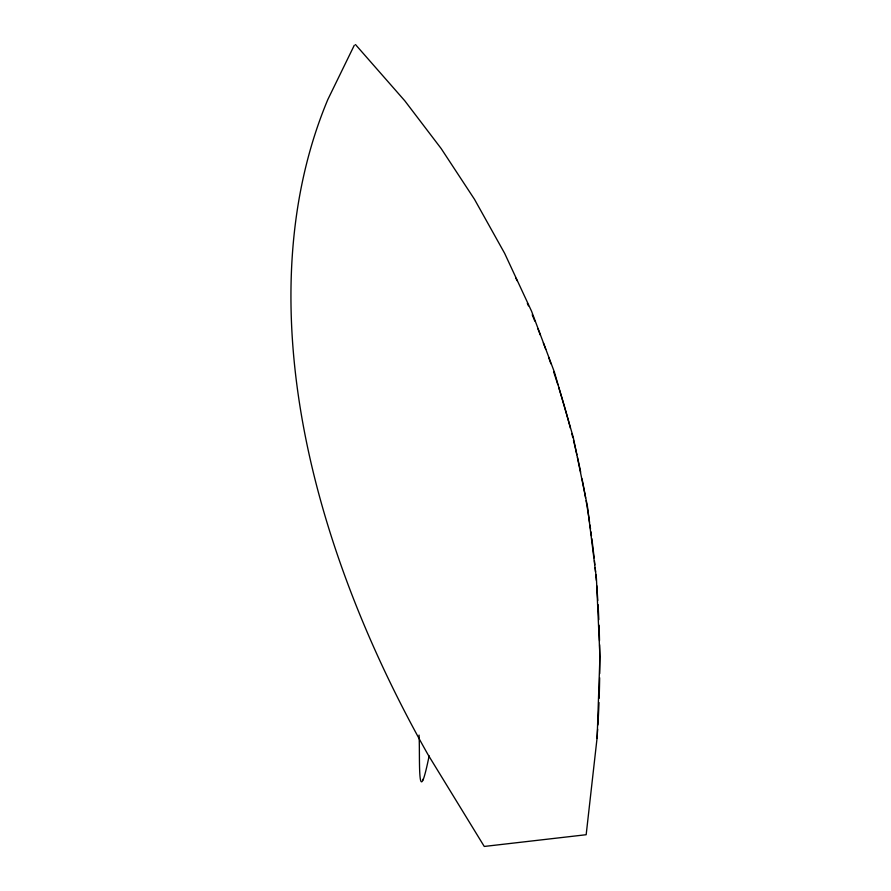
<?xml version="1.0" encoding="UTF-8"?>
<svg xmlns="http://www.w3.org/2000/svg" width="891" height="891" viewBox="0 0 891 891"><rect width="100%" height="100%" fill="white"/><g stroke="black" fill="none" stroke-linecap="round" stroke-linejoin="round"><path stroke-width="1.34" d="M419.048 735.097C420.218 756.37 416.955 815.621 429.139 755.846M597.126 738.427L599.921 656.678M423.147 779.837L423.325 778.879M354.317 45.218L327.843 99.502A1044.23 631.285 41.8 0 0 428.036 754.677L484.259 846.45L586.167 834.722L596.948 739.14A2254.932 1377.831 -25.4 0 0 597.627 729.206M355.498 44.583L404.837 100.85L441.19 148.597L474.524 199.361L504.629 253.311L531.582 311.271L554.414 372.137L573.091 436.746M573.281 437.47L587.392 506.043L596.447 578.782L599.899 655.921M515.922 278.226A2254.932 1377.831 -25.4 0 1 517.092 280.71M527.327 303.319A2254.932 1377.831 -25.4 0 1 528.43 305.858M532.217 314.79A2254.932 1377.831 -25.4 0 1 534.812 321.094M537.886 328.723A2254.932 1377.831 -25.4 0 1 540.391 335.127M543.343 342.857A2254.932 1377.831 -25.4 0 1 545.76 349.35M548.589 357.202A2254.932 1377.831 -25.4 0 1 550.894 363.784M553.612 371.736A2254.932 1377.831 -25.4 0 1 557.833 384.678M558.657 387.262A2254.932 1377.831 -25.4 0 1 570.407 428.203M571.799 433.594A2254.932 1377.831 -25.4 0 1 572.824 437.648M573.481 440.31A2254.932 1377.831 -25.4 0 1 576.9 454.766M577.502 457.417A2254.932 1377.831 -25.4 0 1 580.665 472.107M582.035 478.846A2254.932 1377.831 -25.4 0 1 585.61 497.924M586.089 500.675A2254.932 1377.831 -25.4 0 1 589.564 522.304M589.953 525.011A2254.932 1377.831 -25.4 0 1 590.544 529.076M590.922 531.782A2254.932 1377.831 -25.4 0 1 591.468 535.87M591.824 538.61A2254.932 1377.831 -25.4 0 1 594.13 557.9M594.431 560.673A2254.932 1377.831 -25.4 0 1 594.865 564.861M595.143 567.656A2254.932 1377.831 -25.4 0 1 595.544 571.855M595.812 574.662A2254.932 1377.831 -25.4 0 1 596.302 580.297M596.736 585.654A2254.932 1377.831 -25.4 0 1 597.794 600.512M598.05 604.588A2254.932 1377.831 -25.4 0 1 598.819 619.668M599.053 625.204A2254.932 1377.831 -25.4 0 1 599.509 640.518M599.598 644.728A2254.932 1377.831 -25.4 0 1 599.699 673.652M599.654 677.739A2254.932 1377.831 -25.4 0 1 599.142 698.388M598.997 702.553A2254.932 1377.831 -25.4 0 1 597.894 724.962"/></g></svg>
